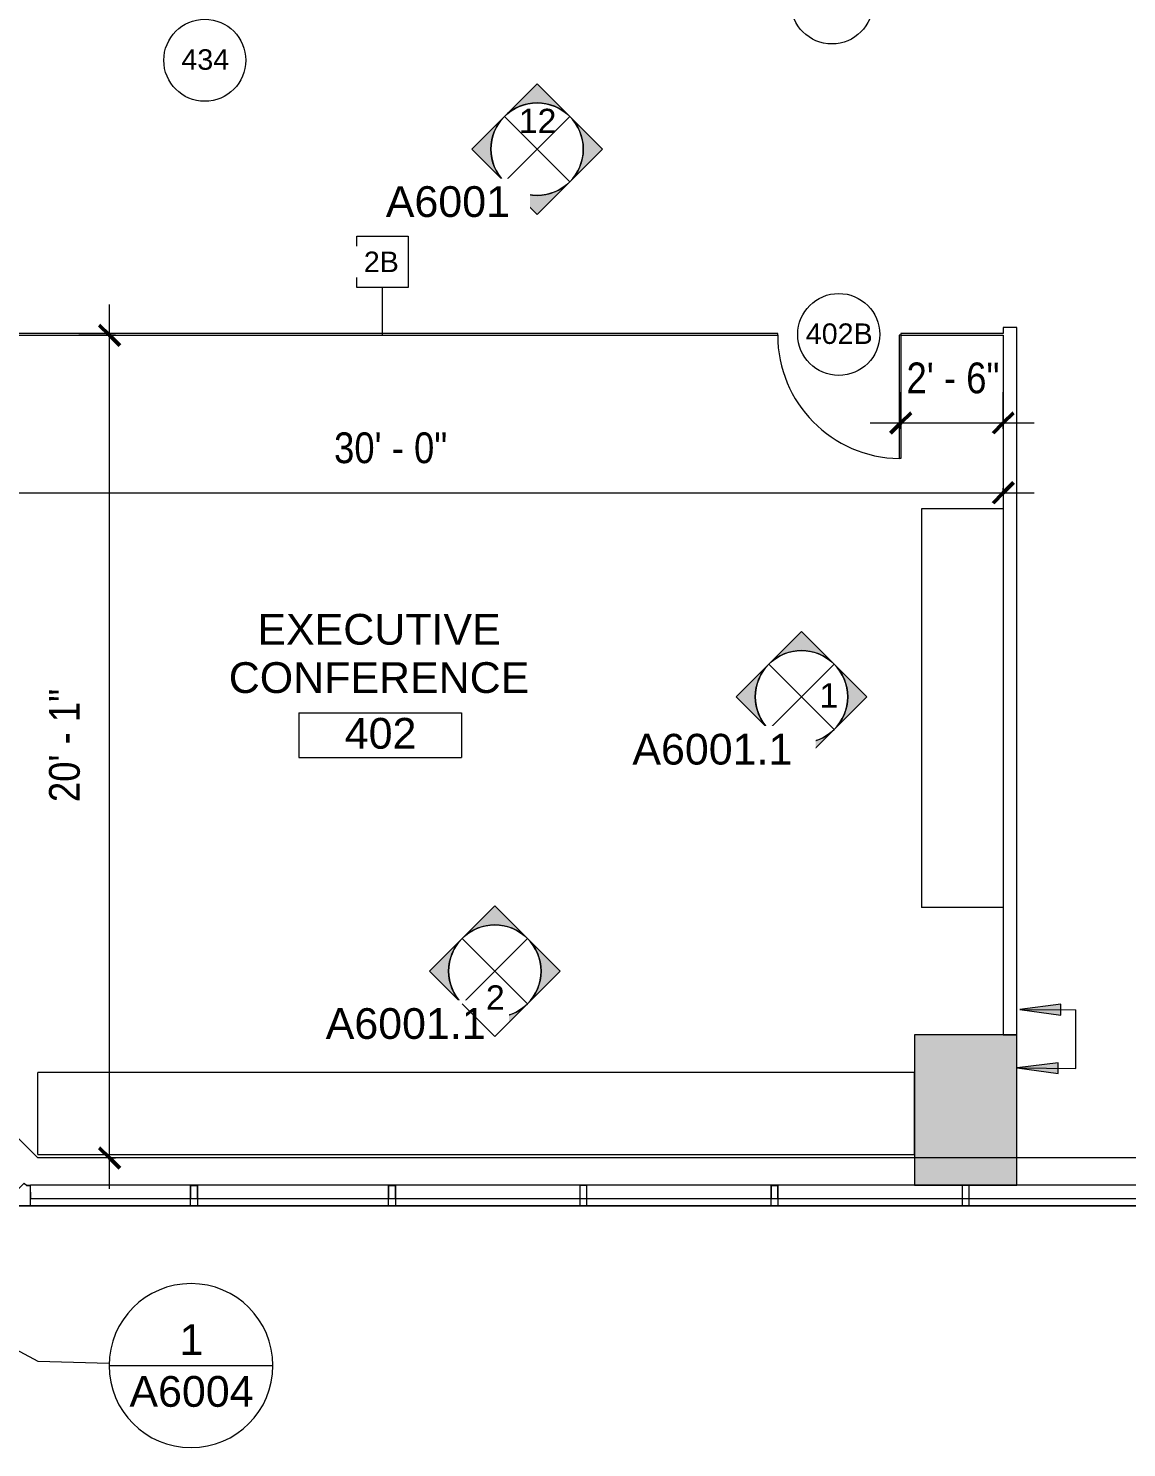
# Model space of a CAD drawing. Header units: inches. Extents: x -865 to 1895, y -762 to 1388.
# Drawn here: x 572.2 to 893.8, y -762 to -346.6 of the extents above; entities that cross this region are included whole.
import ezdxf

# ---------------------------------------------------------------- set-up
doc = ezdxf.new("R2010")
doc.units = ezdxf.units.IN
doc.header["$MEASUREMENT"] = 0
for name, color, linetype, lineweight in [('4th Floor Revit Background_dwg', 8, 'Continuous', 9), ('8309_BB$0$BB_COL_FILL', 7, 'Continuous', 9), ('A-ANNO-DIMS', 211, 'Continuous', 9), ('A-ANNO-DIMS-96', 211, 'Continuous', 9), ('A-ANNO-NOTE', 131, 'Continuous', 9), ('A-ANNO-SYMB', 150, 'Continuous', 9), ('A-AREA-IDEN', 2, 'Continuous', 20), ('A-DOOR', 31, 'Continuous', 9), ('A-DOOR-IDEN', 31, 'Continuous', 20), ('A-EXIST-GLAZ', 7, 'Continuous', 9), ('A-EXIST-WALL-INT', 7, 'Continuous', 9), ('A-FLOR', 192, 'Continuous', 13), ('A-WALL', 113, 'Continuous', 9), ('A-WALL-IDEN', 211, 'Continuous', 20), ('G-ANNO-SYMB', 111, 'Continuous', 9), ('I-WALL', 2, 'Continuous', 9), ('Q-CASE', 31, 'Continuous', 9)]:
    doc.layers.add(name, color=color, linetype=linetype, lineweight=lineweight)
doc.styles.add('Arial_1', font='arial.ttf', dxfattribs={"height": 9})
doc.styles.add('Arial_2', font='arial.ttf', dxfattribs={"height": 7.125})
doc.styles.add('Arial_3', font='arial.ttf', dxfattribs={"height": 6})
doc.styles.add('Arial_4', font='arial.ttf', dxfattribs={"width": 0.85, "height": 9})
doc.dimstyles.new('Linear_-_3_32__Arial__85_-_1__Tolerance', dxfattribs={"dimscale": 12, "dimtxt": 9.182335, "dimasz": 0.5, "dimexe": 0.75, "dimexo": 0.5, "dimgap": 0.5, "dimtad": 1, "dimdec": 0, "dimzin": 3, "dimdsep": 46, "dimlunit": 4, "dimtxsty": 'Arial_4', "dimblk1": 'OBLIQUE', "dimblk2": 'OBLIQUE', "dimsah": 1, "dimcen": 0.09, "dimdle": 0.75, "dimazin": 0, "dimtfac": 1, "dimtdec": 4, "dimtix": 1, "dimtmove": 0, "dimatfit": 3, "dimfxl": 1, "dimtvp": 1, "dimfrac": 2, "dimtolj": 1, "dimtzin": 0, "dimarcsym": 2})

# ---------------------------------------------------------------- blocks, each defined once
blk = doc.blocks.new('Single-Glass - No Frame - 36_ x 108_-2852480-4th Floor New Construction - Partition Plan')
at = {"layer": 'A-DOOR', "color": 250, "lineweight": 20}
for p, q in [((17.5, -0.25), (17.5, -36.31)), ((18, -0.25), (17.5, -0.25)), ((18, -0.25), (18, -36.31)), ((18, -36.31), (17.5, -36.31))]:
    blk.add_line(p, q, dxfattribs=at)
at = {"layer": 'A-DOOR'}
blk.add_arc((18, -0.25), 36.07, 180, 269.2057, dxfattribs=at)
blk = doc.blocks.new('Counter Top _No Backsplash_ - Standard Counter Top-1529861-4th Floor New Construction - Partition Plan')
at = {"layer": 'Q-CASE', "lineweight": 13}
for p, q in [((-47.26, 0), (-47.26, -24)), ((69.49, 0), (69.49, -24)), ((-47.26, -24), (69.49, -24))]:
    blk.add_line(p, q, dxfattribs=at)
blk = doc.blocks.new('Counter Top _No Backsplash_ - Standard Counter Top-2804795-4th Floor New Construction - Partition Plan')
at = {"layer": 'Q-CASE', "lineweight": 13}
for p, q in [((209.46, 0), (-47.26, 0)), ((-47.26, 0), (-47.26, -24)), ((209.46, 0), (209.46, -24)), ((-47.26, -24), (209.46, -24))]:
    blk.add_line(p, q, dxfattribs=at)
blk = doc.blocks.new('4th Floor Revit Background_dwg-1506688-4th Floor New Construction - Partition Plan')
at = {"layer": '8309_BB$0$BB_COL_FILL'}
blk.add_hatch(color=256, dxfattribs=at).paths.add_polyline_path([(2018.34, 155.78), (2018.34, 199.78), (1988.34, 199.78), (1988.34, 155.78)], flags=0)
for p, q in [((2018.34, 199.78), (1988.34, 199.78)), ((1988.34, 199.78), (1988.34, 155.78)), ((2018.34, 155.78), (2018.34, 199.78)), ((1988.34, 155.78), (2018.34, 155.78))]:
    blk.add_line(p, q, dxfattribs=at)
at = {"layer": 'A-EXIST-GLAZ'}
for p, q in [((2729.32, 155.78), (1729.43, 155.78)), ((2845.34, 149.78), (1729.34, 149.78)), ((2840.94, 151.78), (1729.51, 151.78))]:
    blk.add_line(p, q, dxfattribs=at)
at = {"layer": 'A-EXIST-GLAZ', "flags": 128}
for points in [[(2058.34, 151.78), (2004.34, 151.78), (2004.34, 155.74), (2002.34, 155.74), (2002.34, 151.78), (1948.34, 151.78), (1948.34, 155.74), (1946.33, 155.74), (1946.33, 151.78), (1892.34, 151.78), (1892.34, 155.74), (1890.34, 155.74), (1890.34, 151.78), (1836.34, 151.78), (1836.34, 155.74), (1834.33, 155.74), (1834.33, 151.78), (1778.34, 151.78), (1778.34, 155.74), (1776.33, 155.74), (1776.33, 151.78), (1729.51, 151.78), (1729.43, 155.78), (1728.34, 155.74)], [(2729.32, 163.78), (1731.61, 163.78), (1698.84, 196.55)], [(1725.86, 149.74), (1723.39, 152.21), (1727.63, 156.45), (1728.34, 155.74), (1729.34, 155.74), (1729.34, 149.74), (1725.86, 149.74)]]:
    blk.add_lwpolyline(points, dxfattribs=at)
for points in [[(1776.33, 155.74), (1778.34, 155.74), (1778.34, 149.8), (1776.33, 149.8)], [(1834.33, 155.74), (1836.34, 155.74), (1836.34, 149.8), (1834.33, 149.8)], [(1892.34, 155.74), (1890.34, 155.74), (1890.34, 149.8), (1892.34, 149.8)], [(1946.33, 155.74), (1948.34, 155.74), (1948.34, 149.8), (1946.33, 149.8)], [(2004.34, 155.74), (2002.34, 155.74), (2002.34, 149.8), (2004.34, 149.8)]]:
    blk.add_lwpolyline(points, close=True, dxfattribs=at)
at = {"layer": 'A-EXIST-WALL-INT'}
for p, q in [((1988.34, 188.78), (1988.34, 164.78)), ((1988.34, 164.78), (1988.34, 155.78))]:
    blk.add_line(p, q, dxfattribs=at)
at = {"layer": 'A-EXIST-WALL-INT', "flags": 128}
for points in [[(1988.34, 155.78), (2018.34, 155.78), (2018.34, 199.78)], [(2014.34, 199.78), (1988.34, 199.78), (1988.34, 188.78)]]:
    blk.add_lwpolyline(points, dxfattribs=at)
blk = doc.blocks.new('Elevation - Interiors-59324-4th Floor New Construction - Partition Plan')
at = {"layer": 'G-ANNO-SYMB'}
h = blk.add_hatch(color=256, dxfattribs=at)
edge = h.paths.add_edge_path(flags=0)
edge.add_line((-0.0996, 0.0996), (0, 0.1992))
edge.add_line((0, 0.1992), (0.0996, 0.0996))
edge.add_arc((0, 0), 0.1409, 45, 135)
h = blk.add_hatch(color=256, dxfattribs=at)
edge = h.paths.add_edge_path(flags=0)
edge.add_line((-0.1992, 0), (-0.0996, 0.0996))
edge.add_arc((0, 0), 0.1409, 135, 225)
edge.add_line((-0.0996, -0.0996), (-0.1992, 0))
h = blk.add_hatch(color=256, dxfattribs=at)
edge = h.paths.add_edge_path(flags=0)
edge.add_line((0.1992, 0), (0.0996, -0.0996))
edge.add_arc((0, 0), 0.1409, 315, 405)
edge.add_line((0.0996, 0.0996), (0.1992, 0))
h = blk.add_hatch(color=256, dxfattribs=at)
edge = h.paths.add_edge_path(flags=0)
edge.add_arc((0, 0), 0.1409, 225, 315)
edge.add_line((0.0996, -0.0996), (0, -0.1992))
edge.add_line((0, -0.1992), (-0.0996, -0.0996))
for p, q in [((0, 0.1992), (-0.1992, 0)), ((0, 0.1992), (-0.0996, 0.0996)), ((0.1992, 0), (0, 0.1992)), ((0.0996, 0.0996), (0, 0.1992)), ((-0.0996, 0.0996), (-0.1992, 0)), ((-0.0996, 0.0996), (0.0996, -0.0996)), ((0.0996, 0.0996), (-0.0996, -0.0996)), ((0, 0), (-0.0996, 0.0996)), ((-0.0996, 0.0996), (0, 0)), ((0.0996, 0.0996), (0, 0)), ((0, 0), (0.0996, 0.0996)), ((0.1992, 0), (0.0996, 0.0996)), ((0, -0.1992), (0.1992, 0)), ((-0.1992, 0), (0, -0.1992)), ((-0.1992, 0), (-0.0996, -0.0996)), ((-0.0996, -0.0996), (0, 0)), ((0, 0), (-0.0996, -0.0996)), ((0, 0), (0.0996, -0.0996)), ((0.0996, -0.0996), (0, 0)), ((0.0996, -0.0996), (0.1992, 0)), ((-0.0996, -0.0996), (0, -0.1992)), ((0, -0.1992), (0.0996, -0.0996))]:
    blk.add_line(p, q, dxfattribs=at)
blk.add_circle((0, 0), 0.1409, dxfattribs=at)
for start, end in [(45, 135), (45, 135), (135, 225), (135, 225), (315, 45), (315, 45), (225, 315), (225, 315)]:
    blk.add_arc((0, 0), 0.1409, start, end, dxfattribs=at)
blk = doc.blocks.new('Elevation - Triangle - 51_256_-58624-4th Floor New Construction - Partition Plan')
at = {"layer": 'G-ANNO-SYMB'}
for p, q in [((0, 0.0996), (-0.0996, 0)), ((0.0996, 0), (0, 0.0996))]:
    blk.add_line(p, q, dxfattribs=at)
blk = doc.blocks.new('FORM Room Tag - Name _ Number-61107-4th Floor New Construction - Partition Plan')
at = {"layer": 'A-AREA-IDEN'}
for p, q in [((-0.2444, -0.0231), (-0.2444, -0.1589)), ((-0.2444, -0.0231), (0.2515, -0.0231)), ((0.2515, -0.0231), (0.2515, -0.1589)), ((-0.2444, -0.1589), (0.2515, -0.1589))]:
    blk.add_line(p, q, dxfattribs=at)
blk = doc.blocks.new('FORM Wall Tag - Default-61693-4th Floor New Construction - Partition Plan')
at = {"layer": 'A-WALL-IDEN'}
for p, q in [((-0.078125, 0.078125), (0.078125, 0.078125)), ((-0.078125, -0.078125), (-0.078125, 0.078125)), ((0.078125, 0.078125), (0.078125, -0.078125)), ((0.078125, -0.078125), (-0.078125, -0.078125))]:
    blk.add_line(p, q, dxfattribs=at)
blk = doc.blocks.new('Floor Plan - Default-164254-4th Floor New Construction - Partition Plan')
at = {"layer": 'A-ANNO-SYMB'}
blk.add_line((-0.25, 0), (0.25, 0), dxfattribs=at)
for start, end in [(360, 180), (180, 0)]:
    blk.add_arc((0, 0), 0.25, start, end, dxfattribs=at)
blk = doc.blocks.new('FORM Door Tag - Default-60822-4th Floor New Construction - Partition Plan')
at = {"layer": 'A-DOOR-IDEN'}
blk.add_circle((-0.002, 0), 0.125, dxfattribs=at)
blk = doc.blocks.new('DIMBLOCK41-4th Floor New Construction - Partition Plan')
at = {"layer": 'A-ANNO-DIMS-96'}
for p, q in [((595.9, -686.21), (595.9, -427.47)), ((597.65, -436.47), (586.9, -436.47)), ((595.9, -436.47), (597.65, -436.47)), ((597.65, -677.21), (586.9, -677.21)), ((595.9, -677.21), (597.65, -677.21))]:
    blk.add_line(p, q, dxfattribs=at)
at = {"layer": 'A-ANNO-DIMS-96', "lineweight": 50}
for p, q in [((595.9, -436.47), (592.9, -433.47)), ((595.9, -436.47), (598.9, -439.47)), ((595.9, -677.21), (592.9, -674.21)), ((595.9, -677.21), (598.9, -680.21))]:
    blk.add_line(p, q, dxfattribs=at)
at = {"layer": 'A-ANNO-DIMS-96', "color": 0, "insert": (578.21, -573.08), "char_height": 9, "width": 38.9896, "attachment_point": 1, "rotation": 90, "line_spacing_factor": 0.941778, "style": 'Arial_4'}
blk.add_mtext('20\' - 1"', dxfattribs=at)
blk = doc.blocks.new('_Oblique')
at = {"color": 0, "linetype": 'ByBlock', "lineweight": -2}
blk.add_line((-0.5, -0.5), (0.5, 0.5), dxfattribs=at)
blk = doc.blocks.new('DIMBLOCK42-4th Floor New Construction - Partition Plan')
at = {"layer": 'A-ANNO-DIMS-96'}
for p, q in [((498.17, -484.33), (498.17, -473.57)), ((857.67, -481.21), (857.67, -491.57)), ((857.67, -482.57), (857.67, -481.21)), ((489.17, -482.57), (866.67, -482.57)), ((498.17, -482.57), (498.17, -484.33))]:
    blk.add_line(p, q, dxfattribs=at)
at = {"layer": 'A-ANNO-DIMS-96', "lineweight": 50}
for p, q in [((498.17, -482.57), (501.17, -479.57)), ((857.67, -482.57), (860.67, -479.57)), ((498.17, -482.57), (495.17, -485.57)), ((857.67, -482.57), (854.67, -485.57))]:
    blk.add_line(p, q, dxfattribs=at)
at = {"layer": 'A-ANNO-DIMS-96', "color": 0, "insert": (661.67, -464.88), "char_height": 9, "width": 38.9896, "attachment_point": 1, "line_spacing_factor": 0.941778, "style": 'Arial_4'}
blk.add_mtext('30\' - 0"', dxfattribs=at)
blk = doc.blocks.new('DIMBLOCK43-4th Floor New Construction - Partition Plan')
at = {"layer": 'A-ANNO-DIMS-96'}
for p, q in [((827.67, -463.87), (827.67, -453.11)), ((857.67, -463.87), (857.67, -453.11)), ((818.67, -462.11), (866.67, -462.11)), ((827.67, -462.11), (827.67, -463.87)), ((857.67, -462.11), (857.67, -463.87))]:
    blk.add_line(p, q, dxfattribs=at)
at = {"layer": 'A-ANNO-DIMS-96', "lineweight": 50}
for p, q in [((827.67, -462.11), (830.67, -459.11)), ((857.67, -462.11), (860.67, -459.11)), ((827.67, -462.11), (824.67, -465.11)), ((857.67, -462.11), (854.67, -465.11))]:
    blk.add_line(p, q, dxfattribs=at)
at = {"layer": 'A-ANNO-DIMS-96', "color": 0, "insert": (829.32, -444.43), "char_height": 9, "width": 32.0393, "attachment_point": 1, "line_spacing_factor": 0.941778, "style": 'Arial_4'}
blk.add_mtext('2\' - 6"', dxfattribs=at)

msp = doc.modelspace()

# ---------------------------------------------------------------- hatches: boundary and pattern name
at = {"layer": 'A-ANNO-NOTE', "lineweight": 20}
for points in [[(862.55, -633.72), (874.53, -635.39), (874.56, -632.23)], [(861.72, -650.87), (873.71, -652.53), (873.73, -649.37)]]:
    msp.add_hatch(color=256, dxfattribs=at).paths.add_polyline_path(points, flags=0)

# ---------------------------------------------------------------- linework, layer by layer
for p, q in [((874.56, -632.23), (862.55, -633.72)), ((862.55, -633.72), (874.53, -635.39)), ((862.55, -633.72), (878.91, -633.84)), ((874.53, -635.39), (874.56, -632.23)), ((878.91, -650.99), (878.91, -633.84)), ((873.73, -649.37), (861.72, -650.87)), ((861.72, -650.87), (873.71, -652.53)), ((861.72, -650.87), (878.91, -650.99)), ((873.71, -652.53), (873.73, -649.37))]:
    msp.add_line(p, q, dxfattribs=at)
at = {"layer": 'A-ANNO-SYMB', "lineweight": 13}
for p, q in [((549.75, -723.15), (574.95, -736.71)), ((574.95, -736.71), (595.8, -737.3))]:
    msp.add_line(p, q, dxfattribs=at)
at = {"layer": 'A-FLOR'}
msp.add_line((569.18, -691.25), (1688.61, -691.25), dxfattribs=at)
at = {"layer": 'A-WALL', "color": 250, "lineweight": 20}
for p, q in [((861.67, -434.21), (857.67, -434.21)), ((857.67, -434.21), (857.67, -435.97)), ((861.67, -641.21), (861.67, -434.21)), ((857.67, -436.47), (857.67, -641.21)), ((857.67, -641.21), (861.67, -641.21))]:
    msp.add_line(p, q, dxfattribs=at)
at = {"layer": 'A-WALL-IDEN'}
msp.add_line((675.84, -436.22), (675.84, -422.45), dxfattribs=at)
at = {"layer": 'I-WALL', "color": 250, "lineweight": 20}
for p, q in [((791.67, -435.97), (540.17, -435.97)), ((791.67, -436.47), (791.67, -435.97)), ((857.67, -435.97), (827.67, -435.97)), ((827.67, -435.97), (827.67, -436.47)), ((540.17, -436.47), (791.67, -436.47)), ((827.67, -436.47), (857.67, -436.47))]:
    msp.add_line(p, q, dxfattribs=at)

# ---------------------------------------------------------------- block references
at = {"layer": '4th Floor Revit Background_dwg', "color": 7}
msp.add_blockref('4th Floor Revit Background_dwg-1506688-4th Floor New Construction - Partition Plan', (-1156.67, -840.99), dxfattribs=at)
at = {"layer": 'A-ANNO-SYMB', "xscale": 95.99999999999994, "yscale": 95.99999999999994, "zscale": 95.99999999999994}
msp.add_blockref('Floor Plan - Default-164254-4th Floor New Construction - Partition Plan', (619.79, -737.97), dxfattribs=at)
at = {"layer": 'A-AREA-IDEN', "xscale": 95.99999999999994, "yscale": 95.99999999999994, "zscale": 95.99999999999994}
msp.add_blockref('FORM Room Tag - Name _ Number-61107-4th Floor New Construction - Partition Plan', (674.84, -544.73), dxfattribs=at)
at = {"layer": 'A-DOOR', "lineweight": 13}
msp.add_blockref('Single-Glass - No Frame - 36_ x 108_-2852480-4th Floor New Construction - Partition Plan', (809.67, -436.22), dxfattribs=at)
at = {"layer": 'A-DOOR-IDEN', "xscale": 95.99999999999994, "yscale": 95.99999999999994, "zscale": 95.99999999999994}
for p in [(807.67, -339.21), (624.01, -355.99), (809.67, -436.22)]:
    msp.add_blockref('FORM Door Tag - Default-60822-4th Floor New Construction - Partition Plan', p, dxfattribs=at)
at = {"layer": 'A-WALL-IDEN', "xscale": 95.99999999999994, "yscale": 95.99999999999994, "zscale": 95.99999999999994}
msp.add_blockref('FORM Wall Tag - Default-61693-4th Floor New Construction - Partition Plan', (675.84, -414.95), dxfattribs=at)
at = {"layer": 'G-ANNO-SYMB', "xscale": 95.99999999999994, "yscale": 95.99999999999994, "zscale": 95.99999999999994}
for name, p in [('Elevation - Interiors-59324-4th Floor New Construction - Partition Plan', (721.13, -381.99)), ('Elevation - Triangle - 51_256_-58624-4th Floor New Construction - Partition Plan', (721.13, -372.43)), ('Elevation - Interiors-59324-4th Floor New Construction - Partition Plan', (798.57, -542.25)), ('Elevation - Interiors-59324-4th Floor New Construction - Partition Plan', (708.76, -622.53))]:
    msp.add_blockref(name, p, dxfattribs=at)
at = {"layer": 'G-ANNO-SYMB', "extrusion": (0, 0, -1), "xscale": 95.99999999999994, "yscale": 95.99999999999994, "zscale": 95.99999999999994, "rotation": 90.00000000000038}
msp.add_blockref('Elevation - Triangle - 51_256_-58624-4th Floor New Construction - Partition Plan', (-808.13, -542.25), dxfattribs=at)
at = {"layer": 'Q-CASE', "lineweight": 13}
for name, p, rotation in [('Counter Top _No Backsplash_ - Standard Counter Top-1529861-4th Floor New Construction - Partition Plan', (857.67, -534.47), 269.9999999999999), ('Counter Top _No Backsplash_ - Standard Counter Top-2804795-4th Floor New Construction - Partition Plan', (784.4, -676.21), 180)]:
    msp.add_blockref(name, p, dxfattribs=dict(at, rotation=rotation))

# ---------------------------------------------------------------- texts
at = {"layer": 'A-ANNO-SYMB', "char_height": 9, "attachment_point": 2, "line_spacing_factor": 0.941778, "style": 'Arial_1'}
for s, insert, width in [('1', (619.93, -725.86), 8.3742), ('A6004', (619.93, -741.03), 43.5237)]:
    msp.add_mtext(s, dxfattribs=dict(at, insert=insert, width=width))
at = {"layer": 'A-AREA-IDEN', "lineweight": 9, "char_height": 9, "attachment_point": 2, "line_spacing_factor": 0.941778, "style": 'Arial_1'}
for s, insert, width in [('EXECUTIVE\\PCONFERENCE', (674.85, -518), 104.8976), ('402', (675.31, -548.44), 25.1225)]:
    msp.add_mtext(s, dxfattribs=dict(at, insert=insert, width=width))
at = {"layer": 'A-DOOR-IDEN', "lineweight": 9, "char_height": 6, "attachment_point": 2, "line_spacing_factor": 0.941778, "style": 'Arial_3'}
for s, insert, width in [('434', (623.97, -352.76), 16.7484), ('402B', (809.62, -432.99), 23.433)]:
    msp.add_mtext(s, dxfattribs=dict(at, insert=insert, width=width))
at = {"layer": 'G-ANNO-SYMB', "attachment_point": 2, "line_spacing_factor": 0.941778, "style": 'Arial_2'}
for s, insert, char_height, width in [('12', (721.27, -370.18), 7.125, 13.2588), ('1', (806.56, -538.28), 7.12, 6.6294)]:
    msp.add_mtext(s, dxfattribs=dict(at, insert=insert, char_height=char_height, width=width))

# ---------------------------------------------------------------- dimensions: what is measured, and where the dimension line sits
at = {"layer": 'A-ANNO-DIMS'}
dim = msp.add_linear_dim(base=(595.9, -436.47), p1=(591.65, -677.21), p2=(591.65, -436.47), angle=90, dimstyle='Linear_-_3_32__Arial__85_-_1__Tolerance', override={"dimpost": '<>', "dimfxl": 240.737649}, dxfattribs=at)
dim.commit()
dim.dimension.update_dxf_attribs({"geometry": 'DIMBLOCK41-4th Floor New Construction - Partition Plan', "text_midpoint": (585.3, -556.84)})
for base, p1, p2, override, picture, middle in [((857.67, -462.11), (827.67, -457.87), (857.67, -457.87), {"dimpost": '<>', "dimfxl": 30}, 'DIMBLOCK43-4th Floor New Construction - Partition Plan', (842.67, -451.52)), ((857.66531331, -482.56768011), (498.16531331, -478.32503942), (857.66531331, -487.20782303), {"dimpost": '<>', "dimfxl": 359.609724}, 'DIMBLOCK42-4th Floor New Construction - Partition Plan', (677.91531331, -471.96945362))]:
    dim = msp.add_linear_dim(base=base, p1=p1, p2=p2, dimstyle='Linear_-_3_32__Arial__85_-_1__Tolerance', override=override, dxfattribs=at)
    dim.commit()
    dim.dimension.update_dxf_attribs({"geometry": picture, "text_midpoint": middle})

# ---------------------------------------------------------------- next in the draw order: texts
at = {"layer": 'A-WALL-IDEN', "lineweight": 9, "insert": (675.52, -411.97), "char_height": 6, "width": 12.2674, "attachment_point": 2, "line_spacing_factor": 0.941778, "style": 'Arial_3', "bg_fill": 3, "box_fill_scale": 1.25, "bg_fill_color": 256, "bg_fill_true_color": 13158600, "bg_fill_transparency": 0}
msp.add_mtext('2B', dxfattribs=at)
at = {"layer": 'G-ANNO-SYMB', "char_height": 9, "attachment_point": 2, "line_spacing_factor": 0.941778, "style": 'Arial_1', "bg_fill": 3, "box_fill_scale": 1.25, "bg_fill_color": 256, "bg_fill_true_color": 13158600, "bg_fill_transparency": 0}
for s, insert, width in [('A6001', (695.02, -392.83), 43.5237), ('A6001.1', (772.46, -553.09), 56.0849), ('A6001.1', (682.65, -633.37), 56.0849)]:
    msp.add_mtext(s, dxfattribs=dict(at, insert=insert, width=width))

# ---------------------------------------------------------------- next in the draw order: block references
at = {"layer": 'G-ANNO-SYMB', "extrusion": (0, 0, -1), "xscale": 95.99999999999994, "yscale": 95.99999999999994, "zscale": 95.99999999999994, "rotation": 180}
msp.add_blockref('Elevation - Triangle - 51_256_-58624-4th Floor New Construction - Partition Plan', (-708.76, -632.09), dxfattribs=at)

# ---------------------------------------------------------------- next in the draw order: texts
at = {"layer": 'G-ANNO-SYMB', "insert": (708.9, -626.69), "char_height": 7.12, "width": 6.6294, "attachment_point": 2, "line_spacing_factor": 0.941778, "style": 'Arial_2'}
msp.add_mtext('2', dxfattribs=at)

doc.saveas('drawing.dxf')
